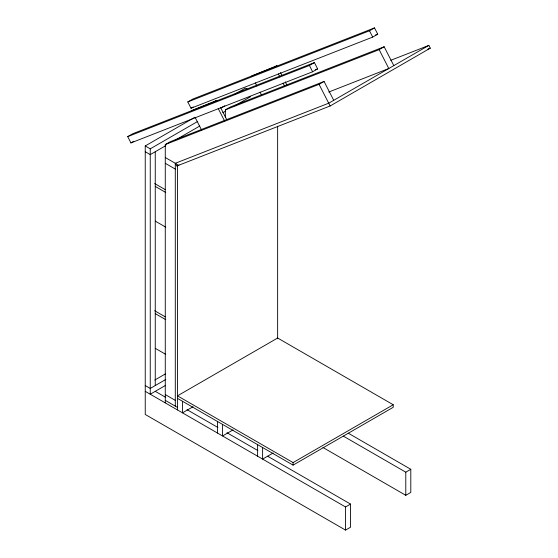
<?xml version="1.0" encoding="UTF-8"?>
<svg xmlns="http://www.w3.org/2000/svg" width="558" height="558" viewBox="0 0 558 558"><rect width="100%" height="100%" fill="white"/><g stroke="black" fill="none" stroke-linecap="round" stroke-linejoin="round"><path stroke-width="0.84" d="M177.486 409.949L177.486 164.561L165.273 157.509M182.494 401.279L182.494 412.843L193.04 406.754M217.55 433.078L217.55 421.513M222.558 424.408L222.558 435.972L233.098 429.883M257.608 456.207L257.608 444.642M262.616 447.53L262.616 459.095L273.155 453.012M127.712 136.626L132.72 133.739L314.419 62.594L317.635 68.878L312.626 71.773L130.935 142.918L127.712 136.626L309.411 65.481L314.419 62.594M187.802 101.94L192.81 99.045L374.502 27.9L377.724 34.184L372.716 37.079L191.024 108.224L187.802 101.94L369.494 30.788L374.502 27.9M130.935 142.918L133.794 141.265M191.024 108.224L193.166 106.983M191.666 110.658L216.888 100.37L214.684 101.647M251.756 75.965L276.977 65.684L274.773 66.953M267.652 456.221L350.543 504.083L350.543 527.212L345.535 530.1L145.24 414.461L145.24 145.945L194.937 117.25M234.095 94.644L245.387 88.122L247.536 89.364M145.24 145.945L150.248 148.833L197.685 121.449M221.031 107.966L224.797 105.797M165.273 402.897L165.273 144.564L170.281 141.676L324.072 81.454L333.726 100.314M225.362 117.64L225.362 109.877L230.37 106.983L384.162 46.76L393.815 65.628M165.817 145.624L150.248 154.615L145.24 151.727M174.877 140.4L199.771 126.024M222.802 112.73L225.788 111.007M234.737 105.839L250.396 96.799M177.486 165.747L178.992 164.875M165.273 144.564L319.064 84.349L324.072 81.454M225.362 109.877L379.154 49.655L384.162 46.76M175.289 163.292L176.705 166.054L330.134 105.978L430.288 48.155L428.865 45.386L328.718 103.209L175.289 163.292L175.289 406.133M154.775 380.047L165.342 373.944M165.817 379.454L150.248 388.445L145.24 385.55M165.712 385.299L150.248 394.227L150.248 148.833M393.23 404.759L277.64 338.022L177.486 395.845L293.083 462.582L393.23 404.759L393.23 407.305L293.083 465.121L177.486 398.384M145.24 391.332L345.535 506.971L350.543 504.083M343.247 436.07L405.792 472.18L410.8 469.292L410.8 492.421L405.792 495.309L322.963 447.488M375.29 35.14L377.724 34.184M315.2 69.834L317.635 68.878M390.712 60.327L428.865 45.386M427.86 49.104L430.288 48.155M328.732 92.042L388.807 68.515L379.154 49.655M165.273 163.292L175.289 169.074M154.706 183.554L165.224 189.629M155.257 186.414L165.775 192.489M155.257 221.108L165.775 227.183M154.706 310.757L165.224 316.832M155.257 313.624L165.775 319.692M348.255 433.182L410.8 469.292M155.257 348.318L165.775 354.386M165.273 394.569L175.289 400.351M155.257 391.332L165.775 397.401M187.021 409.67L217.913 427.505M226.96 432.729L257.852 450.564M165.273 400.351L177.486 407.41M369.494 30.788L372.716 37.079M309.411 65.481L312.626 71.773M319.064 84.349L330.134 105.978M280.521 72.61L282.097 75.686M285.25 81.852L286.826 84.928M278.316 73.879L279.893 76.962M283.046 83.121L284.622 86.197M255.306 82.891L256.882 85.974M260.035 92.133L261.611 95.209M220.431 107.303L226.736 119.621M218.234 108.573L224.539 120.891M195.216 117.585L201.522 129.902M405.792 472.18L405.792 495.309M345.535 506.971L345.535 530.1M293.083 462.582L293.083 465.121M277.64 126.227L277.64 338.825M155.257 151.727L155.257 385.55"/></g></svg>
